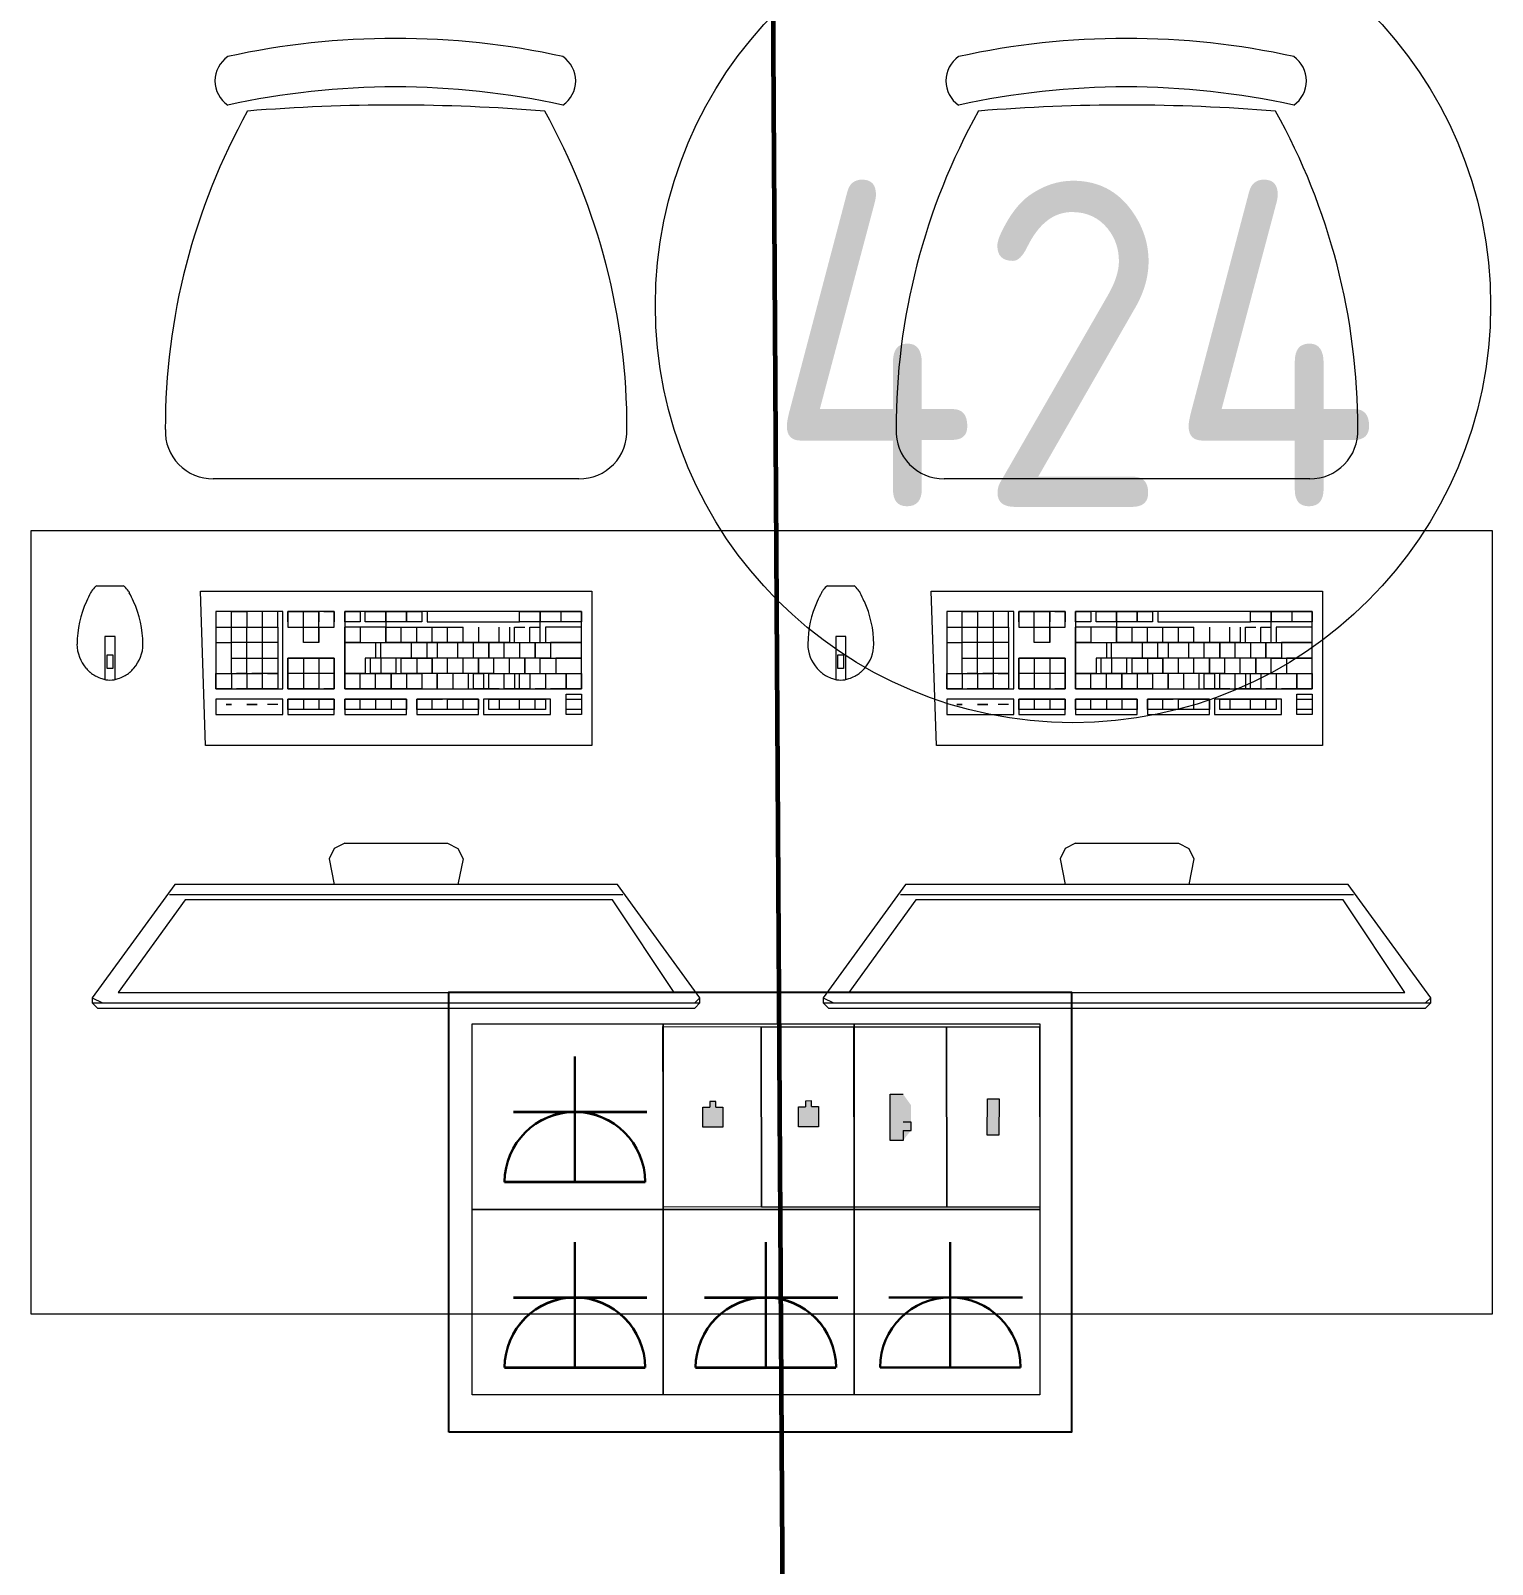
# Model space of a CAD drawing. Header units: millimetres. Extents: x -32 to 417638015, y -35 to 175284279.
# Drawn here: x 417441636 to 417443036, y 175262207 to 175263676 of the extents above; entities that cross this region are included whole.
import ezdxf

# ---------------------------------------------------------------- set-up
doc = ezdxf.new("R2010")
doc.units = ezdxf.units.MM
for name, color, linetype, lineweight in [('_ЭМ_В полу', 26, 'Кабель в трубе', 60), ('Аннотация', 7, 'Continuous', 18), ('ТХ', 5, 'Continuous', 0), ('ТХ_Задание ЭОМ_СС', 6, 'Continuous', 0), ('ШТРИХОВКА', 252, 'Continuous', 15), ('Электро', 250, 'Continuous', 25), ('ЭОМ_Кабель для СУП', 150, 'Continuous', 9)]:
    doc.layers.add(name, color=color, linetype=linetype, lineweight=lineweight)
doc.layers.add('PDF _СС_розетки', color=7, linetype='Continuous')
doc.layers.add('ВНУТРЯНКА', color=1, linetype='Continuous')
doc.layers.add('PDF _ЭОМ _розетки', color=7, linetype='Continuous', true_color=0xeb0000)
doc.layers.add('Линии', color=7, linetype='Continuous', lineweight=9, true_color=0x00a600)
doc.styles.add('ELine', font='txt.shx')
doc.styles.add('GOST Common', font='GOST_Common.ttf', dxfattribs={"width": 0.9, "height": 350})
doc.linetypes.add('TRAY', pattern='A,12.119257,["_",ELine,S=4.5,R=90,X=0,Y=-1.555839],0.750382,["_",ELine,S=4.5,R=0,X=0,Y=-0.805849],1.314849,["_",ELine,S=4.5,R=0,X=0,Y=-0.805849],2.250029,["_",ELine,S=4.5,R=90,X=0,Y=-1.555839],13.565483', length=30)
doc.linetypes.add('Кабель в трубе', pattern='A,8,[133,ltypeshp.shx,S=1,R=0,X=10,Y=1.3],-3,[130,ltypeshp.shx,S=1.5,R=-45,X=-1.5,Y=0],8', length=19)

# ---------------------------------------------------------------- blocks, each defined once
blk = doc.blocks.new('_ЭМ_ТХ2_4 Этаж')
at = {"color": 8, "linetype": 'Continuous'}
for p, q in [((57908.6, 31552), (57558.4, 31552)), ((58608.6, 31552), (58258.4, 31552))]:
    blk.add_line(p, q, dxfattribs=at)
for centre, radius, start, end in [((57732.8, 31226.3), 747.5, 77.6022, 102.398), ((58432.8, 31226.3), 747.5, 77.6022, 102.398), ((57588.1, 31933.1), 28.1, 124.2904, 235.7099), ((57877.4, 31933.1), 28.1, 304.2917, 55.7085), ((58288.1, 31933.1), 28.1, 124.2904, 235.7099), ((58577.4, 31933.1), 28.1, 304.2917, 55.7085), ((57732.8, 31179.8), 747.5, 77.6022, 102.398), ((58432.8, 31179.8), 747.5, 77.6022, 102.398), ((58136.9, 31600.5), 624.5, 150.8941, 180.122), ((57732.8, 30148), 1761.9, 85.3454, 94.6062), ((57330.1, 31600.5), 624.5, 359.8785, 29.0932), ((58836.9, 31600.5), 624.5, 150.8941, 180.122), ((58432.8, 30148), 1761.9, 85.3454, 94.6062), ((58030.1, 31600.5), 624.5, 359.8785, 29.0932), ((57557.8, 31597.4), 45.4, 177.8134, 270.7481), ((57909.2, 31597.4), 45.4, 269.2521, 2.1865), ((58257.8, 31597.4), 45.4, 177.8134, 270.7481), ((58609.2, 31597.4), 45.4, 269.2521, 2.1865)]:
    blk.add_arc(centre, radius, start, end, dxfattribs=at)
at = {"layer": 'ТХ', "color": 8, "linetype": 'Continuous', "ltscale": 100}
for p, q in [((57446.7, 31449.2), (57457.3, 31449.2)), ((57457.3, 31449.2), (57472.1, 31449.2)), ((58146.7, 31449.2), (58157.3, 31449.2)), ((58157.3, 31449.2), (58172.1, 31449.2)), ((57674.3, 31197.7), (57669.4, 31187.9)), ((57674.3, 31197.7), (57669.4, 31187.9)), ((57684.2, 31202.7), (57674.3, 31197.7)), ((57684.2, 31202.7), (57674.3, 31197.7)), ((57684.2, 31202.7), (57733.5, 31202.7)), ((57684.2, 31202.7), (57733.5, 31202.7)), ((57733.5, 31202.7), (57782.8, 31202.7)), ((57733.5, 31202.7), (57782.8, 31202.7)), ((57782.8, 31202.7), (57792.7, 31197.7)), ((57782.8, 31202.7), (57792.7, 31197.7)), ((57792.7, 31197.7), (57797.6, 31187.9)), ((57792.7, 31197.7), (57797.6, 31187.9)), ((58374.3, 31197.7), (58369.4, 31187.9)), ((58374.3, 31197.7), (58369.4, 31187.9)), ((58384.2, 31202.7), (58374.3, 31197.7)), ((58384.2, 31202.7), (58374.3, 31197.7)), ((58384.2, 31202.7), (58433.5, 31202.7)), ((58384.2, 31202.7), (58433.5, 31202.7)), ((58433.5, 31202.7), (58482.8, 31202.7)), ((58433.5, 31202.7), (58482.8, 31202.7)), ((58482.8, 31202.7), (58492.7, 31197.7)), ((58482.8, 31202.7), (58492.7, 31197.7)), ((58492.7, 31197.7), (58497.6, 31187.9)), ((58492.7, 31197.7), (58497.6, 31187.9)), ((57669.4, 31187.9), (57674.3, 31163.2)), ((57797.6, 31187.9), (57792.7, 31163.2)), ((58369.4, 31187.9), (58374.3, 31163.2)), ((58497.6, 31187.9), (58492.7, 31163.2))]:
    blk.add_line(p, q, dxfattribs=at)
at = {"layer": 'ТХ', "color": 8}
for points in [[(57383.5, 30752), (58783.5, 30752), (58783.5, 31502), (57383.5, 31502)], [(57456.7, 31370.3), (57456.7, 31383.3), (57462.1, 31383.3), (57462.1, 31370.3)], [(58156.7, 31370.3), (58156.7, 31383.3), (58162.1, 31383.3), (58162.1, 31370.3)]]:
    blk.add_lwpolyline(points, close=True, dxfattribs=at)
at = {"layer": 'ТХ', "color": 8, "linetype": 'Continuous', "ltscale": 100}
for points in [[(57546.1, 31444.3), (57920.9, 31444.3)], [(57920.9, 31296.4), (57551, 31296.4), (57546.1, 31444.3)], [(57920.9, 31444.3), (57920.9, 31296.4)], [(58246.1, 31444.3), (58620.9, 31444.3)], [(58620.9, 31296.4), (58251, 31296.4), (58246.1, 31444.3)], [(58620.9, 31444.3), (58620.9, 31296.4)], [(57560.9, 31424.6), (57560.9, 31350.6)], [(57625, 31424.6), (57560.9, 31424.6)], [(57560.9, 31424.6), (57560.9, 31365.4)], [(57575.7, 31424.6), (57560.9, 31424.6)], [(57575.7, 31365.4), (57575.7, 31424.6)], [(57575.7, 31424.6), (57590.5, 31424.6)], [(57575.7, 31409.8), (57575.7, 31424.6)], [(57590.5, 31424.6), (57590.5, 31409.8)], [(57590.5, 31424.6), (57590.5, 31409.8)], [(57620.1, 31424.6), (57595.4, 31424.6)], [(57605.3, 31424.6), (57605.3, 31350.6)], [(57620.1, 31409.8), (57620.1, 31424.6)], [(57625, 31350.6), (57625, 31424.6)], [(57629.9, 31424.6), (57659.5, 31424.6)], [(57629.9, 31414.7), (57629.9, 31424.6)], [(57629.9, 31424.6), (57629.9, 31409.8)], [(57674.3, 31424.6), (57629.9, 31424.6)], [(57644.7, 31409.8), (57644.7, 31424.6)], [(57659.5, 31424.6), (57659.5, 31414.7)], [(57659.5, 31395), (57659.5, 31424.6)], [(57664.4, 31424.6), (57674.3, 31424.6)], [(57674.3, 31424.6), (57674.3, 31414.7)], [(57674.3, 31409.8), (57674.3, 31424.6)], [(57684.2, 31424.6), (57684.2, 31350.6)], [(57911, 31424.6), (57684.2, 31424.6)], [(57684.2, 31424.6), (57699, 31424.6)], [(57684.2, 31414.7), (57684.2, 31424.6)], [(57699, 31414.7), (57684.2, 31414.7)], [(57699, 31424.6), (57699, 31414.7)], [(57703.9, 31424.6), (57723.6, 31424.6)], [(57703.9, 31414.7), (57703.9, 31424.6)], [(57723.6, 31414.7), (57703.9, 31414.7)], [(57723.6, 31424.6), (57758.1, 31424.6)], [(57723.6, 31424.6), (57723.6, 31395)], [(57723.6, 31414.7), (57723.6, 31424.6)], [(57758.1, 31414.7), (57723.6, 31414.7)], [(57743.4, 31414.7), (57743.4, 31424.6)], [(57743.4, 31424.6), (57743.4, 31414.7)], [(57758.1, 31424.6), (57758.1, 31414.7)], [(57763.1, 31424.6), (57763.1, 31414.7)], [(57851.8, 31424.6), (57763.1, 31424.6)], [(57763.1, 31414.7), (57851.8, 31414.7)], [(57851.8, 31424.6), (57871.6, 31424.6)], [(57851.8, 31414.7), (57851.8, 31424.6)], [(57851.8, 31414.7), (57851.8, 31424.6)], [(57911, 31414.7), (57851.8, 31414.7)], [(57871.6, 31424.6), (57911, 31424.6)], [(57871.6, 31395), (57871.6, 31424.6)], [(57871.6, 31424.6), (57871.6, 31414.7)], [(57891.3, 31424.6), (57891.3, 31414.7)], [(57911, 31350.6), (57911, 31424.6)], [(57911, 31424.6), (57911, 31414.7)], [(58260.9, 31424.6), (58260.9, 31350.6)], [(58325, 31424.6), (58260.9, 31424.6)], [(58260.9, 31424.6), (58260.9, 31365.4)], [(58275.7, 31424.6), (58260.9, 31424.6)], [(58275.7, 31365.4), (58275.7, 31424.6)], [(58275.7, 31424.6), (58290.5, 31424.6)], [(58275.7, 31409.8), (58275.7, 31424.6)], [(58290.5, 31424.6), (58290.5, 31409.8)], [(58290.5, 31424.6), (58290.5, 31409.8)], [(58320.1, 31424.6), (58295.4, 31424.6)], [(58305.3, 31424.6), (58305.3, 31350.6)], [(58320.1, 31409.8), (58320.1, 31424.6)], [(58325, 31350.6), (58325, 31424.6)], [(58329.9, 31424.6), (58359.5, 31424.6)], [(58329.9, 31414.7), (58329.9, 31424.6)], [(58329.9, 31424.6), (58329.9, 31409.8)], [(58374.3, 31424.6), (58329.9, 31424.6)], [(58344.7, 31409.8), (58344.7, 31424.6)], [(58359.5, 31424.6), (58359.5, 31414.7)], [(58359.5, 31395), (58359.5, 31424.6)], [(58364.4, 31424.6), (58374.3, 31424.6)], [(58374.3, 31424.6), (58374.3, 31414.7)], [(58374.3, 31409.8), (58374.3, 31424.6)], [(58384.2, 31424.6), (58384.2, 31350.6)], [(58611, 31424.6), (58384.2, 31424.6)], [(58384.2, 31424.6), (58399, 31424.6)], [(58384.2, 31414.7), (58384.2, 31424.6)], [(58399, 31414.7), (58384.2, 31414.7)], [(58399, 31424.6), (58399, 31414.7)], [(58403.9, 31424.6), (58423.6, 31424.6)], [(58403.9, 31414.7), (58403.9, 31424.6)], [(58423.6, 31414.7), (58403.9, 31414.7)], [(58423.6, 31424.6), (58458.1, 31424.6)], [(58423.6, 31424.6), (58423.6, 31395)], [(58423.6, 31414.7), (58423.6, 31424.6)], [(58458.1, 31414.7), (58423.6, 31414.7)], [(58443.4, 31414.7), (58443.4, 31424.6)], [(58443.4, 31424.6), (58443.4, 31414.7)], [(58458.1, 31424.6), (58458.1, 31414.7)], [(58463.1, 31424.6), (58463.1, 31414.7)], [(58551.8, 31424.6), (58463.1, 31424.6)], [(58463.1, 31414.7), (58551.8, 31414.7)], [(58551.8, 31424.6), (58571.6, 31424.6)], [(58551.8, 31414.7), (58551.8, 31424.6)], [(58551.8, 31414.7), (58551.8, 31424.6)], [(58611, 31414.7), (58551.8, 31414.7)], [(58571.6, 31424.6), (58611, 31424.6)], [(58571.6, 31395), (58571.6, 31424.6)], [(58571.6, 31424.6), (58571.6, 31414.7)], [(58591.3, 31424.6), (58591.3, 31414.7)], [(58611, 31350.6), (58611, 31424.6)], [(58611, 31424.6), (58611, 31414.7)], [(57560.9, 31409.8), (57590.5, 31409.8)], [(57575.7, 31365.4), (57575.7, 31409.8)], [(57590.5, 31365.4), (57590.5, 31409.8)], [(57590.5, 31409.8), (57620.1, 31409.8)], [(57595.4, 31409.8), (57620.1, 31409.8)], [(57620.1, 31409.8), (57620.1, 31365.4)], [(57629.9, 31409.8), (57644.7, 31409.8)], [(57629.9, 31409.8), (57674.3, 31409.8)], [(57644.7, 31395), (57644.7, 31409.8)], [(57659.5, 31395), (57644.7, 31395), (57644.7, 31409.8)], [(57659.5, 31409.8), (57659.5, 31395)], [(57684.2, 31395), (57684.2, 31409.8)], [(57723.6, 31409.8), (57684.2, 31409.8)], [(57699, 31395), (57723.6, 31395), (57723.6, 31409.8)], [(57699, 31409.8), (57699, 31395)], [(57699, 31409.8), (57699, 31395)], [(57723.6, 31409.8), (57753.2, 31409.8)], [(57738.4, 31395), (57738.4, 31409.8)], [(57753.2, 31395), (57753.2, 31409.8)], [(57753.2, 31409.8), (57797.6, 31409.8)], [(57768, 31395), (57768, 31409.8)], [(57782.8, 31395), (57782.8, 31409.8)], [(57797.6, 31395), (57797.6, 31409.8)], [(57812.4, 31409.8), (57812.4, 31395)], [(57832.1, 31395), (57832.1, 31409.8)], [(57842, 31409.8), (57842, 31395)], [(57846.9, 31409.8), (57856.8, 31409.8)], [(57846.9, 31395), (57846.9, 31409.8)], [(57861.7, 31409.8), (57871.6, 31409.8)], [(57861.7, 31395), (57861.7, 31409.8)], [(57876.5, 31409.8), (57876.5, 31395)], [(57911, 31409.8), (57876.5, 31409.8)], [(57911, 31395), (57911, 31409.8)], [(58260.9, 31409.8), (58290.5, 31409.8)], [(58275.7, 31365.4), (58275.7, 31409.8)], [(58290.5, 31365.4), (58290.5, 31409.8)], [(58290.5, 31409.8), (58320.1, 31409.8)], [(58295.4, 31409.8), (58320.1, 31409.8)], [(58320.1, 31409.8), (58320.1, 31365.4)], [(58329.9, 31409.8), (58344.7, 31409.8)], [(58329.9, 31409.8), (58374.3, 31409.8)], [(58344.7, 31395), (58344.7, 31409.8)], [(58359.5, 31395), (58344.7, 31395), (58344.7, 31409.8)], [(58359.5, 31409.8), (58359.5, 31395)], [(58384.2, 31395), (58384.2, 31409.8)], [(58423.6, 31409.8), (58384.2, 31409.8)], [(58399, 31395), (58423.6, 31395), (58423.6, 31409.8)], [(58399, 31409.8), (58399, 31395)], [(58399, 31409.8), (58399, 31395)], [(58423.6, 31409.8), (58453.2, 31409.8)], [(58438.4, 31395), (58438.4, 31409.8)], [(58453.2, 31395), (58453.2, 31409.8)], [(58453.2, 31409.8), (58497.6, 31409.8)], [(58468, 31395), (58468, 31409.8)], [(58482.8, 31395), (58482.8, 31409.8)], [(58497.6, 31395), (58497.6, 31409.8)], [(58512.4, 31409.8), (58512.4, 31395)], [(58532.1, 31395), (58532.1, 31409.8)], [(58542, 31409.8), (58542, 31395)], [(58546.9, 31409.8), (58556.8, 31409.8)], [(58546.9, 31395), (58546.9, 31409.8)], [(58561.7, 31409.8), (58571.6, 31409.8)], [(58561.7, 31395), (58561.7, 31409.8)], [(58576.5, 31409.8), (58576.5, 31395)], [(58611, 31409.8), (58576.5, 31409.8)], [(58611, 31395), (58611, 31409.8)], [(57560.9, 31395), (57575.7, 31395)], [(57605.3, 31395), (57575.7, 31395)], [(57620.1, 31395), (57605.3, 31395)], [(57659.5, 31395), (57644.7, 31395)], [(57684.2, 31395), (57713.8, 31395)], [(57699, 31395), (57684.2, 31395)], [(57684.2, 31365.4), (57684.2, 31395)], [(57713.8, 31395), (57713.8, 31380.2), (57703.9, 31380.2), (57703.9, 31365.4)], [(57718.7, 31380.2), (57718.7, 31395)], [(57718.7, 31395), (57728.6, 31395)], [(57842, 31395), (57723.6, 31395)], [(57728.6, 31395), (57837.1, 31395)], [(57748.3, 31380.2), (57748.3, 31395)], [(57768, 31395), (57753.2, 31395)], [(57763.1, 31380.2), (57763.1, 31395)], [(57772.9, 31395), (57772.9, 31380.2)], [(57792.7, 31380.2), (57792.7, 31395)], [(57807.5, 31380.2), (57807.5, 31395)], [(57837.1, 31395), (57851.8, 31395)], [(57837.1, 31380.2), (57837.1, 31395)], [(57846.9, 31395), (57881.4, 31395)], [(57851.8, 31395), (57851.8, 31380.2)], [(57866.6, 31395), (57866.6, 31380.2)], [(57866.6, 31380.2), (57866.6, 31395)], [(57876.5, 31395), (57911, 31395)], [(57911, 31395), (57881.4, 31395)], [(57881.4, 31395), (57881.4, 31380.2)], [(57881.4, 31395), (57881.4, 31380.2)], [(57886.4, 31365.4), (57911, 31365.4), (57911, 31380.2), (57911, 31395)], [(58260.9, 31395), (58275.7, 31395)], [(58305.3, 31395), (58275.7, 31395)], [(58320.1, 31395), (58305.3, 31395)], [(58359.5, 31395), (58344.7, 31395)], [(58384.2, 31395), (58413.8, 31395)], [(58399, 31395), (58384.2, 31395)], [(58384.2, 31365.4), (58384.2, 31395)], [(58413.8, 31395), (58413.8, 31380.2), (58403.9, 31380.2), (58403.9, 31365.4)], [(58418.7, 31380.2), (58418.7, 31395)], [(58418.7, 31395), (58428.6, 31395)], [(58542, 31395), (58423.6, 31395)], [(58428.6, 31395), (58537.1, 31395)], [(58448.3, 31380.2), (58448.3, 31395)], [(58468, 31395), (58453.2, 31395)], [(58463.1, 31380.2), (58463.1, 31395)], [(58472.9, 31395), (58472.9, 31380.2)], [(58492.7, 31380.2), (58492.7, 31395)], [(58507.5, 31380.2), (58507.5, 31395)], [(58537.1, 31395), (58551.8, 31395)], [(58537.1, 31380.2), (58537.1, 31395)], [(58546.9, 31395), (58581.4, 31395)], [(58551.8, 31395), (58551.8, 31380.2)], [(58566.6, 31395), (58566.6, 31380.2)], [(58566.6, 31380.2), (58566.6, 31395)], [(58576.5, 31395), (58611, 31395)], [(58611, 31395), (58581.4, 31395)], [(58581.4, 31395), (58581.4, 31380.2)], [(58581.4, 31395), (58581.4, 31380.2)], [(58586.4, 31365.4), (58611, 31365.4), (58611, 31380.2), (58611, 31395)], [(57575.7, 31380.2), (57590.5, 31380.2)], [(57590.5, 31380.2), (57620.1, 31380.2)], [(57629.9, 31365.4), (57629.9, 31380.2)], [(57629.9, 31380.2), (57629.9, 31350.6)], [(57629.9, 31380.2), (57674.3, 31380.2)], [(57674.3, 31380.2), (57629.9, 31380.2)], [(57644.7, 31380.2), (57644.7, 31365.4)], [(57659.5, 31380.2), (57659.5, 31350.6)], [(57674.3, 31350.6), (57674.3, 31380.2)], [(57674.3, 31380.2), (57674.3, 31365.4)], [(57743.4, 31380.2), (57708.8, 31380.2)], [(57708.8, 31365.4), (57708.8, 31380.2)], [(57718.7, 31380.2), (57718.7, 31365.4)], [(57733.5, 31365.4), (57733.5, 31380.2)], [(57738.4, 31365.4), (57738.4, 31380.2)], [(57738.4, 31380.2), (57768, 31380.2)], [(57763.1, 31380.2), (57743.4, 31380.2)], [(57753.2, 31380.2), (57753.2, 31365.4)], [(57866.6, 31380.2), (57763.1, 31380.2)], [(57768, 31365.4), (57768, 31380.2)], [(57768, 31380.2), (57768, 31365.4)], [(57782.8, 31365.4), (57782.8, 31380.2)], [(57797.6, 31365.4), (57797.6, 31380.2)], [(57812.4, 31380.2), (57812.4, 31365.4)], [(57812.4, 31365.4), (57812.4, 31380.2)], [(57827.2, 31365.4), (57827.2, 31380.2)], [(57842, 31365.4), (57842, 31380.2)], [(57881.4, 31380.2), (57856.8, 31380.2)], [(57856.8, 31365.4), (57856.8, 31380.2)], [(57856.8, 31380.2), (57856.8, 31365.4)], [(57871.6, 31380.2), (57886.4, 31380.2)], [(57871.6, 31365.4), (57871.6, 31380.2)], [(57881.4, 31380.2), (57911, 31380.2)], [(57886.4, 31380.2), (57886.4, 31365.4)], [(57886.4, 31380.2), (57886.4, 31365.4)], [(57911, 31380.2), (57886.4, 31380.2)], [(58275.7, 31380.2), (58290.5, 31380.2)], [(58290.5, 31380.2), (58320.1, 31380.2)], [(58329.9, 31365.4), (58329.9, 31380.2)], [(58329.9, 31380.2), (58329.9, 31350.6)], [(58329.9, 31380.2), (58374.3, 31380.2)], [(58374.3, 31380.2), (58329.9, 31380.2)], [(58344.7, 31380.2), (58344.7, 31365.4)], [(58359.5, 31380.2), (58359.5, 31350.6)], [(58374.3, 31350.6), (58374.3, 31380.2)], [(58374.3, 31380.2), (58374.3, 31365.4)], [(58443.4, 31380.2), (58408.8, 31380.2)], [(58408.8, 31365.4), (58408.8, 31380.2)], [(58418.7, 31380.2), (58418.7, 31365.4)], [(58433.5, 31365.4), (58433.5, 31380.2)], [(58438.4, 31365.4), (58438.4, 31380.2)], [(58438.4, 31380.2), (58468, 31380.2)], [(58463.1, 31380.2), (58443.4, 31380.2)], [(58453.2, 31380.2), (58453.2, 31365.4)], [(58566.6, 31380.2), (58463.1, 31380.2)], [(58468, 31365.4), (58468, 31380.2)], [(58468, 31380.2), (58468, 31365.4)], [(58482.8, 31365.4), (58482.8, 31380.2)], [(58497.6, 31365.4), (58497.6, 31380.2)], [(58512.4, 31380.2), (58512.4, 31365.4)], [(58512.4, 31365.4), (58512.4, 31380.2)], [(58527.2, 31365.4), (58527.2, 31380.2)], [(58542, 31365.4), (58542, 31380.2)], [(58581.4, 31380.2), (58556.8, 31380.2)], [(58556.8, 31365.4), (58556.8, 31380.2)], [(58556.8, 31380.2), (58556.8, 31365.4)], [(58571.6, 31380.2), (58586.4, 31380.2)], [(58571.6, 31365.4), (58571.6, 31380.2)], [(58581.4, 31380.2), (58611, 31380.2)], [(58586.4, 31380.2), (58586.4, 31365.4)], [(58586.4, 31380.2), (58586.4, 31365.4)], [(58611, 31380.2), (58586.4, 31380.2)], [(57560.9, 31365.4), (57605.3, 31365.4)], [(57560.9, 31350.6), (57560.9, 31365.4)], [(57560.9, 31365.4), (57575.7, 31365.4)], [(57575.7, 31365.4), (57575.7, 31350.6)], [(57590.5, 31365.4), (57580.6, 31365.4)], [(57590.5, 31365.4), (57590.5, 31350.6)], [(57620.1, 31365.4), (57595.4, 31365.4)], [(57610.2, 31365.4), (57620.1, 31365.4)], [(57620.1, 31365.4), (57620.1, 31350.6)], [(57629.9, 31350.6), (57629.9, 31365.4)], [(57674.3, 31365.4), (57629.9, 31365.4)], [(57644.7, 31365.4), (57644.7, 31350.6)], [(57674.3, 31365.4), (57674.3, 31350.6)], [(57684.2, 31365.4), (57699, 31365.4)], [(57684.2, 31350.6), (57684.2, 31365.4)], [(57703.9, 31365.4), (57684.2, 31365.4)], [(57699, 31350.6), (57699, 31365.4)], [(57699, 31365.4), (57713.8, 31365.4)], [(57733.5, 31365.4), (57708.8, 31365.4)], [(57713.8, 31365.4), (57758.1, 31365.4)], [(57713.8, 31350.6), (57713.8, 31365.4)], [(57768, 31365.4), (57738.4, 31365.4)], [(57743.4, 31365.4), (57743.4, 31350.6)], [(57827.2, 31365.4), (57758.1, 31365.4)], [(57758.1, 31365.4), (57758.1, 31350.6)], [(57782.8, 31365.4), (57768, 31365.4)], [(57787.7, 31365.4), (57787.7, 31350.6)], [(57802.5, 31365.4), (57802.5, 31350.6)], [(57807.5, 31365.4), (57817.3, 31365.4)], [(57807.5, 31350.6), (57807.5, 31365.4)], [(57817.3, 31365.4), (57817.3, 31350.6)], [(57822.3, 31365.4), (57832.1, 31365.4)], [(57822.3, 31350.6), (57822.3, 31365.4)], [(57827.2, 31365.4), (57911, 31365.4)], [(57837.1, 31350.6), (57837.1, 31365.4)], [(57846.9, 31365.4), (57846.9, 31350.6)], [(57851.8, 31350.6), (57851.8, 31365.4)], [(57861.7, 31365.4), (57861.7, 31350.6)], [(57876.5, 31365.4), (57876.5, 31350.6)], [(57896.2, 31365.4), (57896.2, 31350.6)], [(57896.2, 31350.6), (57896.2, 31365.4)], [(57911, 31365.4), (57911, 31350.6)], [(58260.9, 31365.4), (58305.3, 31365.4)], [(58260.9, 31350.6), (58260.9, 31365.4)], [(58260.9, 31365.4), (58275.7, 31365.4)], [(58275.7, 31365.4), (58275.7, 31350.6)], [(58290.5, 31365.4), (58280.6, 31365.4)], [(58290.5, 31365.4), (58290.5, 31350.6)], [(58320.1, 31365.4), (58295.4, 31365.4)], [(58310.2, 31365.4), (58320.1, 31365.4)], [(58320.1, 31365.4), (58320.1, 31350.6)], [(58329.9, 31350.6), (58329.9, 31365.4)], [(58374.3, 31365.4), (58329.9, 31365.4)], [(58344.7, 31365.4), (58344.7, 31350.6)], [(58374.3, 31365.4), (58374.3, 31350.6)], [(58384.2, 31365.4), (58399, 31365.4)], [(58384.2, 31350.6), (58384.2, 31365.4)], [(58403.9, 31365.4), (58384.2, 31365.4)], [(58399, 31350.6), (58399, 31365.4)], [(58399, 31365.4), (58413.8, 31365.4)], [(58433.5, 31365.4), (58408.8, 31365.4)], [(58413.8, 31365.4), (58458.1, 31365.4)], [(58413.8, 31350.6), (58413.8, 31365.4)], [(58468, 31365.4), (58438.4, 31365.4)], [(58443.4, 31365.4), (58443.4, 31350.6)], [(58527.2, 31365.4), (58458.1, 31365.4)], [(58458.1, 31365.4), (58458.1, 31350.6)], [(58482.8, 31365.4), (58468, 31365.4)], [(58487.7, 31365.4), (58487.7, 31350.6)], [(58502.5, 31365.4), (58502.5, 31350.6)], [(58507.5, 31365.4), (58517.3, 31365.4)], [(58507.5, 31350.6), (58507.5, 31365.4)], [(58517.3, 31365.4), (58517.3, 31350.6)], [(58522.3, 31365.4), (58532.1, 31365.4)], [(58522.3, 31350.6), (58522.3, 31365.4)], [(58527.2, 31365.4), (58611, 31365.4)], [(58537.1, 31350.6), (58537.1, 31365.4)], [(58546.9, 31365.4), (58546.9, 31350.6)], [(58551.8, 31350.6), (58551.8, 31365.4)], [(58561.7, 31365.4), (58561.7, 31350.6)], [(58576.5, 31365.4), (58576.5, 31350.6)], [(58596.2, 31365.4), (58596.2, 31350.6)], [(58596.2, 31350.6), (58596.2, 31365.4)], [(58611, 31365.4), (58611, 31350.6)], [(57575.7, 31350.6), (57560.9, 31350.6)], [(57560.9, 31350.6), (57625, 31350.6)], [(57560.9, 31340.8), (57560.9, 31326)], [(57625, 31340.8), (57560.9, 31340.8)], [(57620.1, 31350.6), (57580.6, 31350.6)], [(57625, 31326), (57625, 31340.8)], [(57644.7, 31350.6), (57629.9, 31350.6)], [(57629.9, 31350.6), (57674.3, 31350.6)], [(57629.9, 31340.8), (57674.3, 31340.8)], [(57674.3, 31340.8), (57629.9, 31340.8)], [(57629.9, 31330.9), (57629.9, 31340.8)], [(57629.9, 31340.8), (57629.9, 31326)], [(57659.5, 31350.6), (57644.7, 31350.6)], [(57644.7, 31340.8), (57644.7, 31330.9)], [(57659.5, 31340.8), (57659.5, 31330.9)], [(57674.3, 31350.6), (57664.4, 31350.6)], [(57674.3, 31340.8), (57674.3, 31330.9)], [(57674.3, 31326), (57674.3, 31340.8)], [(57684.2, 31350.6), (57911, 31350.6)], [(57713.8, 31350.6), (57684.2, 31350.6)], [(57713.8, 31340.8), (57713.8, 31330.9), (57684.2, 31330.9)], [(57684.2, 31340.8), (57713.8, 31340.8)], [(57684.2, 31330.9), (57684.2, 31340.8), (57684.2, 31326)], [(57743.4, 31340.8), (57684.2, 31340.8)], [(57699, 31330.9), (57699, 31340.8)], [(57728.6, 31350.6), (57713.8, 31350.6)], [(57713.8, 31340.8), (57728.6, 31340.8)], [(57743.4, 31350.6), (57728.6, 31350.6)], [(57728.6, 31340.8), (57743.4, 31340.8)], [(57728.6, 31340.8), (57728.6, 31330.9)], [(57758.1, 31350.6), (57743.4, 31350.6)], [(57743.4, 31340.8), (57743.4, 31330.9)], [(57743.4, 31326), (57743.4, 31340.8)], [(57753.2, 31340.8), (57777.9, 31340.8)], [(57753.2, 31330.9), (57753.2, 31340.8)], [(57753.2, 31340.8), (57753.2, 31326)], [(57812.4, 31340.8), (57753.2, 31340.8)], [(57768, 31330.9), (57768, 31340.8)], [(57782.8, 31330.9), (57782.8, 31340.8), (57812.4, 31340.8)], [(57797.6, 31330.9), (57797.6, 31340.8)], [(57832.1, 31350.6), (57807.5, 31350.6)], [(57812.4, 31340.8), (57812.4, 31330.9)], [(57812.4, 31326), (57812.4, 31340.8)], [(57881.4, 31340.8), (57817.3, 31340.8)], [(57817.3, 31340.8), (57817.3, 31326)], [(57822.3, 31330.9), (57822.3, 31340.8)], [(57822.3, 31340.8), (57876.5, 31340.8)], [(57832.1, 31340.8), (57832.1, 31330.9)], [(57861.7, 31350.6), (57837.1, 31350.6)], [(57851.8, 31330.9), (57851.8, 31340.8)], [(57876.5, 31350.6), (57866.6, 31350.6)], [(57866.6, 31330.9), (57866.6, 31340.8)], [(57876.5, 31340.8), (57876.5, 31330.9)], [(57911, 31350.6), (57881.4, 31350.6)], [(57881.4, 31326), (57881.4, 31340.8)], [(57896.2, 31345.7), (57911, 31345.7)], [(57896.2, 31326), (57896.2, 31345.7)], [(57896.2, 31340.8), (57911, 31340.8)], [(57896.2, 31330.9), (57896.2, 31340.8)], [(57911, 31345.7), (57911, 31326)], [(57911, 31340.8), (57911, 31330.9)], [(58275.7, 31350.6), (58260.9, 31350.6)], [(58260.9, 31350.6), (58325, 31350.6)], [(58260.9, 31340.8), (58260.9, 31326)], [(58325, 31340.8), (58260.9, 31340.8)], [(58320.1, 31350.6), (58280.6, 31350.6)], [(58325, 31326), (58325, 31340.8)], [(58344.7, 31350.6), (58329.9, 31350.6)], [(58329.9, 31350.6), (58374.3, 31350.6)], [(58329.9, 31340.8), (58374.3, 31340.8)], [(58374.3, 31340.8), (58329.9, 31340.8)], [(58329.9, 31330.9), (58329.9, 31340.8)], [(58329.9, 31340.8), (58329.9, 31326)], [(58359.5, 31350.6), (58344.7, 31350.6)], [(58344.7, 31340.8), (58344.7, 31330.9)], [(58359.5, 31340.8), (58359.5, 31330.9)], [(58374.3, 31350.6), (58364.4, 31350.6)], [(58374.3, 31340.8), (58374.3, 31330.9)], [(58374.3, 31326), (58374.3, 31340.8)], [(58384.2, 31350.6), (58611, 31350.6)], [(58413.8, 31350.6), (58384.2, 31350.6)], [(58413.8, 31340.8), (58413.8, 31330.9), (58384.2, 31330.9)], [(58384.2, 31340.8), (58413.8, 31340.8)], [(58384.2, 31330.9), (58384.2, 31340.8), (58384.2, 31326)], [(58443.4, 31340.8), (58384.2, 31340.8)], [(58399, 31330.9), (58399, 31340.8)], [(58428.6, 31350.6), (58413.8, 31350.6)], [(58413.8, 31340.8), (58428.6, 31340.8)], [(58443.4, 31350.6), (58428.6, 31350.6)], [(58428.6, 31340.8), (58443.4, 31340.8)], [(58428.6, 31340.8), (58428.6, 31330.9)], [(58458.1, 31350.6), (58443.4, 31350.6)], [(58443.4, 31340.8), (58443.4, 31330.9)], [(58443.4, 31326), (58443.4, 31340.8)], [(58453.2, 31340.8), (58477.9, 31340.8)], [(58453.2, 31330.9), (58453.2, 31340.8)], [(58453.2, 31340.8), (58453.2, 31326)], [(58512.4, 31340.8), (58453.2, 31340.8)], [(58468, 31330.9), (58468, 31340.8)], [(58482.8, 31330.9), (58482.8, 31340.8), (58512.4, 31340.8)], [(58497.6, 31330.9), (58497.6, 31340.8)], [(58532.1, 31350.6), (58507.5, 31350.6)], [(58512.4, 31340.8), (58512.4, 31330.9)], [(58512.4, 31326), (58512.4, 31340.8)], [(58581.4, 31340.8), (58517.3, 31340.8)], [(58517.3, 31340.8), (58517.3, 31326)], [(58522.3, 31330.9), (58522.3, 31340.8)], [(58522.3, 31340.8), (58576.5, 31340.8)], [(58532.1, 31340.8), (58532.1, 31330.9)], [(58561.7, 31350.6), (58537.1, 31350.6)], [(58551.8, 31330.9), (58551.8, 31340.8)], [(58576.5, 31350.6), (58566.6, 31350.6)], [(58566.6, 31330.9), (58566.6, 31340.8)], [(58576.5, 31340.8), (58576.5, 31330.9)], [(58611, 31350.6), (58581.4, 31350.6)], [(58581.4, 31326), (58581.4, 31340.8)], [(58596.2, 31345.7), (58611, 31345.7)], [(58596.2, 31326), (58596.2, 31345.7)], [(58596.2, 31340.8), (58611, 31340.8)], [(58596.2, 31330.9), (58596.2, 31340.8)], [(58611, 31345.7), (58611, 31326)], [(58611, 31340.8), (58611, 31330.9)], [(57560.9, 31326), (57625, 31326)], [(57570.7, 31335.8), (57575.7, 31335.8)], [(57575.7, 31335.8), (57570.7, 31335.8)], [(57590.5, 31335.8), (57600.3, 31335.8)], [(57600.3, 31335.8), (57590.5, 31335.8)], [(57620.1, 31335.8), (57610.2, 31335.8)], [(57620.1, 31335.8), (57610.2, 31335.8)], [(57674.3, 31330.9), (57629.9, 31330.9)], [(57629.9, 31326), (57674.3, 31326)], [(57684.2, 31326), (57743.4, 31326)], [(57743.4, 31330.9), (57713.8, 31330.9)], [(57782.8, 31330.9), (57753.2, 31330.9)], [(57753.2, 31326), (57812.4, 31326)], [(57812.4, 31330.9), (57782.8, 31330.9)], [(57817.3, 31326), (57881.4, 31326)], [(57876.5, 31330.9), (57822.3, 31330.9)], [(57911, 31330.9), (57896.2, 31330.9)], [(57911, 31326), (57896.2, 31326)], [(58260.9, 31326), (58325, 31326)], [(58270.7, 31335.8), (58275.7, 31335.8)], [(58275.7, 31335.8), (58270.7, 31335.8)], [(58290.5, 31335.8), (58300.3, 31335.8)], [(58300.3, 31335.8), (58290.5, 31335.8)], [(58320.1, 31335.8), (58310.2, 31335.8)], [(58320.1, 31335.8), (58310.2, 31335.8)], [(58374.3, 31330.9), (58329.9, 31330.9)], [(58329.9, 31326), (58374.3, 31326)], [(58384.2, 31326), (58443.4, 31326)], [(58443.4, 31330.9), (58413.8, 31330.9)], [(58482.8, 31330.9), (58453.2, 31330.9)], [(58453.2, 31326), (58512.4, 31326)], [(58512.4, 31330.9), (58482.8, 31330.9)], [(58517.3, 31326), (58581.4, 31326)], [(58576.5, 31330.9), (58522.3, 31330.9)], [(58611, 31330.9), (58596.2, 31330.9)], [(58611, 31326), (58596.2, 31326)], [(57950.5, 31153.4), (57733.5, 31153.4), (57516.5, 31153.4)], [(58650.5, 31153.4), (58433.5, 31153.4), (58216.5, 31153.4)], [(57442.5, 31054.7), (57452.4, 31049.8), (57733.5, 31049.8), (58019.5, 31049.8), (58024.4, 31054.7)], [(57442.5, 31049.8), (57452.4, 31049.8), (57733.5, 31049.8), (58014.6, 31049.8), (58024.4, 31049.8)], [(58142.5, 31054.7), (58152.4, 31049.8), (58433.5, 31049.8), (58719.5, 31049.8), (58724.4, 31054.7)], [(58142.5, 31049.8), (58152.4, 31049.8), (58433.5, 31049.8), (58714.6, 31049.8), (58724.4, 31049.8)]]:
    blk.add_lwpolyline(points, dxfattribs=at)
at = {"layer": 'ТХ', "color": 8}
for points in [[(57464.3, 31359.7), (57464.3, 31400.9), (57454.5, 31400.9), (57454.5, 31359.7)], [(58164.3, 31359.7), (58164.3, 31400.9), (58154.5, 31400.9), (58154.5, 31359.7)]]:
    blk.add_lwpolyline(points, dxfattribs=at)
at = {"layer": 'ТХ', "color": 8, "linetype": 'Continuous', "ltscale": 100}
for points in [[(57822.3, 31395), (57822.3, 31380.2)], [(58522.3, 31395), (58522.3, 31380.2)], [(57728.6, 31365.4), (57728.6, 31350.6)], [(57772.9, 31365.4), (57772.9, 31350.6)], [(58428.6, 31365.4), (58428.6, 31350.6)], [(58472.9, 31365.4), (58472.9, 31350.6)], [(57935.7, 31163.2), (57733.5, 31163.2), (57536.2, 31163.2), (57526.4, 31163.2), (57521.4, 31163.2), (57442.5, 31054.7), (57442.5, 31049.8), (57447.5, 31044.9), (57733.5, 31044.9), (58019.5, 31044.9), (58024.4, 31049.8), (58024.4, 31054.7), (57945.5, 31163.2)], [(58635.7, 31163.2), (58433.5, 31163.2), (58236.2, 31163.2), (58226.4, 31163.2), (58221.4, 31163.2), (58142.5, 31054.7), (58142.5, 31049.8), (58147.5, 31044.9), (58433.5, 31044.9), (58719.5, 31044.9), (58724.4, 31049.8), (58724.4, 31054.7), (58645.5, 31163.2)], [(57733.5, 31059.7), (57999.8, 31059.7), (57940.6, 31148.4), (57733.5, 31148.4), (57531.3, 31148.4), (57467.2, 31059.7)], [(58433.5, 31059.7), (58699.8, 31059.7), (58640.6, 31148.4), (58433.5, 31148.4), (58231.3, 31148.4), (58167.2, 31059.7)]]:
    blk.add_lwpolyline(points, close=True, dxfattribs=at)
for centre, radius, start, end in [((57696.4, 31315), 285.7, 153.4349, 155.2785), ((57451.1, 31437.6), 11.5, 144.2175, 153.4349), ((57471.3, 31423), 36.4, 135, 144.2175), ((57446.7, 31447.6), 1.61, 90, 135), ((57472.1, 31447.6), 1.61, 45, 90), ((57447.5, 31423), 36.4, 35.7825, 45), ((57467.8, 31437.6), 11.5, 26.5651, 35.7825), ((57222.4, 31315), 285.7, 24.7215, 26.5651), ((58396.4, 31315), 285.7, 153.4349, 155.2785), ((58151.1, 31437.6), 11.5, 144.2175, 153.4349), ((58171.3, 31423), 36.4, 135, 144.2175), ((58146.7, 31447.6), 1.61, 90, 135), ((58172.1, 31447.6), 1.61, 45, 90), ((58147.5, 31423), 36.4, 35.7825, 45), ((58167.8, 31437.6), 11.5, 26.5651, 35.7825), ((57922.4, 31315), 285.7, 24.7215, 26.5651), ((57525.5, 31393.6), 97.6, 155.2785, 180), ((57393.3, 31393.6), 97.6, 0, 24.7215), ((58225.5, 31393.6), 97.6, 155.2785, 180), ((58093.3, 31393.6), 97.6, 0, 24.7215), ((57462.6, 31393.6), 34.8, 180, 222.0469), ((57456.2, 31393.6), 34.8, 317.9531, 0), ((58162.6, 31393.6), 34.8, 180, 222.0469), ((58156.2, 31393.6), 34.8, 317.9531, 0), ((57513, 31439), 102.6, 222.0469, 225), ((57405.8, 31439), 102.6, 315, 317.9531), ((58213, 31439), 102.6, 222.0469, 225), ((58105.8, 31439), 102.6, 315, 317.9531), ((57447.9, 31374), 10.5, 225, 234.2175), ((57459.7, 31390.3), 30.7, 234.2175, 243.4349), ((57467.1, 31405), 47.1, 243.4349, 250.8758), ((57459.4, 31382.9), 23.8, 250.8758, 270), ((57459.4, 31382.9), 23.8, 270, 289.1242), ((57451.7, 31405), 47.1, 289.1242, 296.5651), ((57459.1, 31390.3), 30.7, 296.5651, 305.7825), ((57470.9, 31374), 10.5, 305.7825, 315), ((58147.9, 31374), 10.5, 225, 234.2175), ((58159.7, 31390.3), 30.7, 234.2175, 243.4349), ((58167.1, 31405), 47.1, 243.4349, 250.8758), ((58159.4, 31382.9), 23.8, 250.8758, 270), ((58159.4, 31382.9), 23.8, 270, 289.1242), ((58151.7, 31405), 47.1, 289.1242, 296.5651), ((58159.1, 31390.3), 30.7, 296.5651, 305.7825), ((58170.9, 31374), 10.5, 305.7825, 315)]:
    blk.add_arc(centre, radius, start, end, dxfattribs=at)
blk = doc.blocks.new('План 4 этажа')
at = {"layer": 'Линии', "color": 8}
blk.add_circle((52473.272, 31957.037), 400, dxfattribs=at)
at = {"layer": 'Аннотация', "color": 8, "lineweight": 9, "insert": (52473.272, 31920.089), "char_height": 312.5, "width": 520.21112, "attachment_point": 5, "line_spacing_factor": 1.022766, "style": 'GOST Common'}
blk.add_mtext('424', dxfattribs=at)
blk = doc.blocks.new('розетк для люка')
at = {"layer": 'ВНУТРЯНКА', "color": 5, "lineweight": 30, "ltscale": 100, "transparency": 33554687}
blk.add_line((-67.1, -58.8), (-67.1, 69), dxfattribs=at)
at = {"layer": 'Электро', "color": 5, "lineweight": 30, "transparency": 33554687}
for p, q in [((0, 67.3), (0, -67.3)), ((0, 0), (-120.1, 0))]:
    blk.add_line(p, q, dxfattribs=at)
blk.add_ellipse((0.1, 0), major_axis=(47.6, 47.6), ratio=1, start_param=0.787621, end_param=3.924768, dxfattribs=at)
blk = doc.blocks.new('Люк на 6 мест')
h = blk.add_hatch(color=256)
h.dxf.hatch_style = 1
h.paths.add_polyline_path([(-284.6, 515.7), (-284.6, 526.8), (-319.2, 527), (-319.2, 515.9)])
h = blk.add_hatch(color=256)
h.dxf.hatch_style = 1
h.paths.add_polyline_path([(-323.7, 435.1), (-323.7, 435.1), (-313, 442.8), (-289.1, 442.7), (-279.4, 435), (-279.4, 435), (-279.3, 422.8), (-323.6, 422.8)])
h = blk.add_hatch(color=256)
h.dxf.hatch_style = 1
h.paths.add_polyline_path([(-311.7, 334.8), (-311.7, 341.7), (-317.2, 341.7), (-317.3, 347.2), (-311.8, 347.2), (-311.8, 354.1), (-292.5, 354.1), (-292.5, 334.9)])
h = blk.add_hatch(color=256)
h.dxf.hatch_style = 1
h.paths.add_polyline_path([(-311.3, 243.2), (-311.3, 250.1), (-316.8, 250.1), (-316.8, 255.6), (-311.3, 255.6), (-311.3, 262.4), (-292, 262.5), (-292, 243.2)])
for p, q in [((-289.1, 442.7), (-296.8, 442.7)), ((-296.8, 442.7), (-296.8, 435)), ((-289.1, 435), (-289.1, 442.7)), ((-323.6, 422.8), (-323.7, 435.1)), ((-323.7, 435.1), (-323.7, 435.1)), ((-289.1, 435), (-279.4, 435)), ((-279.4, 435), (-279.3, 422.8)), ((-279.3, 422.8), (-323.6, 422.8))]:
    blk.add_line(p, q)
for points in [[(-215.5, 477.1), (-388.3, 476.8), (-388.3, 565.7), (-215.5, 566)], [(-284.6, 526.8), (-284.6, 515.7), (-319.2, 515.9), (-319.2, 527)], [(-215.5, 388.2), (-388.3, 387.9), (-388.3, 476.8), (-215.5, 477.1)], [(-215.5, 299.3), (-388.3, 299), (-388.3, 387.9), (-215.5, 388.2)], [(-215.8, 205.5), (-388.7, 205.1), (-388.3, 299), (-215.5, 299.3)]]:
    blk.add_lwpolyline(points, close=True)
for points in [[(-311.8, 347.2), (-311.8, 354.1), (-292.5, 354.1)], [(-292.5, 354.1), (-292.5, 334.9), (-311.7, 334.8), (-311.7, 341.7)], [(-311.8, 347.2), (-317.3, 347.2), (-317.2, 341.7), (-311.7, 341.7)], [(-311.3, 255.6), (-316.8, 255.6), (-316.8, 250.1), (-311.3, 250.1)], [(-292, 262.5), (-292, 243.2), (-311.3, 243.2), (-311.3, 250.1)], [(-311.3, 255.6), (-311.3, 262.4), (-292, 262.5)]]:
    blk.add_lwpolyline(points)
at = {"layer": 'PDF _СС_розетки', "linetype": 'Continuous', "lineweight": 20, "transparency": 33554687}
for points in [[(-391.2, 566), (-213.4, 566), (-213.4, 388.2), (-391.2, 388.2)], [(-391.2, 388.2), (-213.4, 388.2), (-213.4, 205.3), (-391.2, 205.3)], [(-391.2, 388.2), (-213.4, 388.2), (-213.4, 205.3), (-391.2, 205.3)], [(-391.2, 205.3), (-213.4, 205.3), (-213.4, 22.4), (-391.2, 22.4)]]:
    blk.add_lwpolyline(points, close=True, dxfattribs=at)
at = {"layer": 'PDF _ЭОМ _розетки', "color": 3, "linetype": 'Continuous', "lineweight": 25, "transparency": 33554687}
blk.add_lwpolyline([(0, 0), (-421.6, 0), (-421.6, 596.5), (0, 596.5)], close=True, dxfattribs=at)
at = {"layer": 'PDF _ЭОМ _розетки', "color": 7, "linetype": 'Continuous', "lineweight": 20, "transparency": 33554687}
for points in [[(-35.6, 388.2), (-213.4, 388.2), (-213.4, 566), (-35.6, 566)], [(-35.6, 205.3), (-213.4, 205.3), (-213.4, 388.2), (-35.6, 388.2)], [(-35.6, 22.4), (-213.4, 22.4), (-213.4, 205.3), (-35.6, 205.3)]]:
    blk.add_lwpolyline(points, close=True, dxfattribs=at)
at = {"layer": 'ВНУТРЯНКА', "color": 5, "lineweight": 30, "ltscale": 100, "transparency": 33554687}
for p, q in [((-129, 244.7), (-129, 372.6)), ((-128.8, 244.7), (-128.8, 372.6)), ((-306.8, 61.8), (-306.8, 189.7)), ((-306.6, 61.8), (-306.6, 189.7)), ((-128.8, 61.8), (-128.8, 189.7))]:
    blk.add_line(p, q, dxfattribs=at)
at = {"layer": 'ВНУТРЯНКА', "color": 1, "lineweight": 30, "ltscale": 100, "transparency": 33554687}
blk.add_line((-129, 61.8), (-129, 189.7), dxfattribs=at)
at = {"layer": 'Электро', "color": 5, "lineweight": 30, "transparency": 33554687}
for p, q in [((-61.9, 370.8), (-61.9, 236.3)), ((-61.7, 370.8), (-61.7, 236.3)), ((-61.9, 303.6), (-181.9, 303.6)), ((-61.7, 303.6), (-181.8, 303.6)), ((-239.5, 188), (-239.5, 53.4)), ((-61.7, 188), (-61.7, 53.4)), ((-239.7, 120.7), (-359.7, 120.7)), ((-239.5, 120.7), (-359.6, 120.7)), ((-61.7, 120.7), (-181.8, 120.7))]:
    blk.add_line(p, q, dxfattribs=at)
at = {"layer": 'Электро', "color": 1, "lineweight": 30, "transparency": 33554687}
for p, q in [((-239.7, 188), (-239.7, 53.4)), ((-61.9, 188), (-61.9, 53.4)), ((-61.9, 120.7), (-181.9, 120.7))]:
    blk.add_line(p, q, dxfattribs=at)
at = {"layer": 'Электро', "color": 5, "lineweight": 30, "transparency": 33554687}
for centre in [(-61.7, 303.6), (-61.6, 303.6), (-239.5, 120.7), (-239.4, 120.7), (-61.6, 120.7)]:
    blk.add_ellipse(centre, major_axis=(47.6, 47.6), ratio=1, start_param=0.787621, end_param=3.924768, dxfattribs=at)
at = {"layer": 'Электро', "color": 1, "lineweight": 30, "transparency": 33554687}
blk.add_ellipse((-61.7, 120.7), major_axis=(47.6, 47.6), ratio=1, start_param=0.787621, end_param=3.924768, dxfattribs=at)
at = {"color": 5, "linetype": 'TRAY', "lineweight": 53, "transparency": 33554687}
blk.add_blockref('розетк для люка', (-61.9, 480.3), dxfattribs=at)

msp = doc.modelspace()

# ---------------------------------------------------------------- linework, layer by layer
at = {"layer": '_ЭМ_В полу', "ltscale": 25}
msp.add_lwpolyline([(417442329.6, 175266596.6), (417442366.3, 175260453.1)], dxfattribs=at)

# ---------------------------------------------------------------- block references
at = {"layer": 'ТХ_Задание ЭОМ_СС', "lineweight": 50}
msp.add_blockref('_ЭМ_ТХ2_4 Этаж', (417384252.5, 175231694.6), dxfattribs=at)
at = {"layer": 'ШТРИХОВКА'}
msp.add_blockref('План 4 этажа', (417390161, 175231455.7), dxfattribs=at)
at = {"layer": 'ЭОМ_Кабель для СУП', "color": 217, "linetype": 'ByBlock', "lineweight": 40, "true_color": 0x93278f, "transparency": 33554687, "rotation": 270}
msp.add_blockref('Люк на 6 мест', (417442036.5, 175262333.2), dxfattribs=at)

doc.saveas('drawing.dxf')
